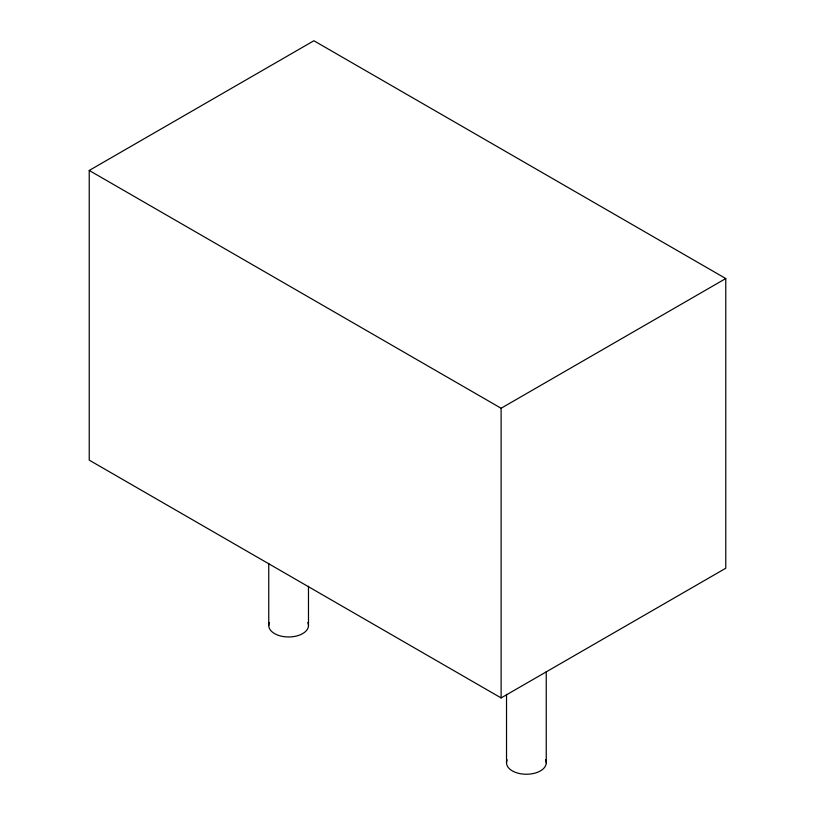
<?xml version="1.0" encoding="UTF-8"?>
<svg xmlns="http://www.w3.org/2000/svg" width="815" height="815" viewBox="0 0 815 815"><rect width="100%" height="100%" fill="white"/><g stroke="black" fill="none" stroke-linecap="round" stroke-linejoin="round"><path stroke-width="1.22" d="M89.232 170.457L313.887 40.75L725.768 278.547L725.768 568.228L501.113 697.925L89.232 460.139L89.232 170.457L501.113 408.254L725.768 278.547M546.244 671.529L546.244 762.789M506.523 694.349L506.523 762.789M501.113 408.254L501.113 697.925M308.478 586.23L308.478 625.513M268.756 563.409L268.756 625.513M545.561 759.814A19.855 11.461 0 0 1 526.378 774.25A19.855 11.461 0 0 1 507.205 759.814M307.795 622.548A19.855 11.461 0 0 1 288.622 636.973A19.855 11.461 0 0 1 269.439 622.548"/></g></svg>
